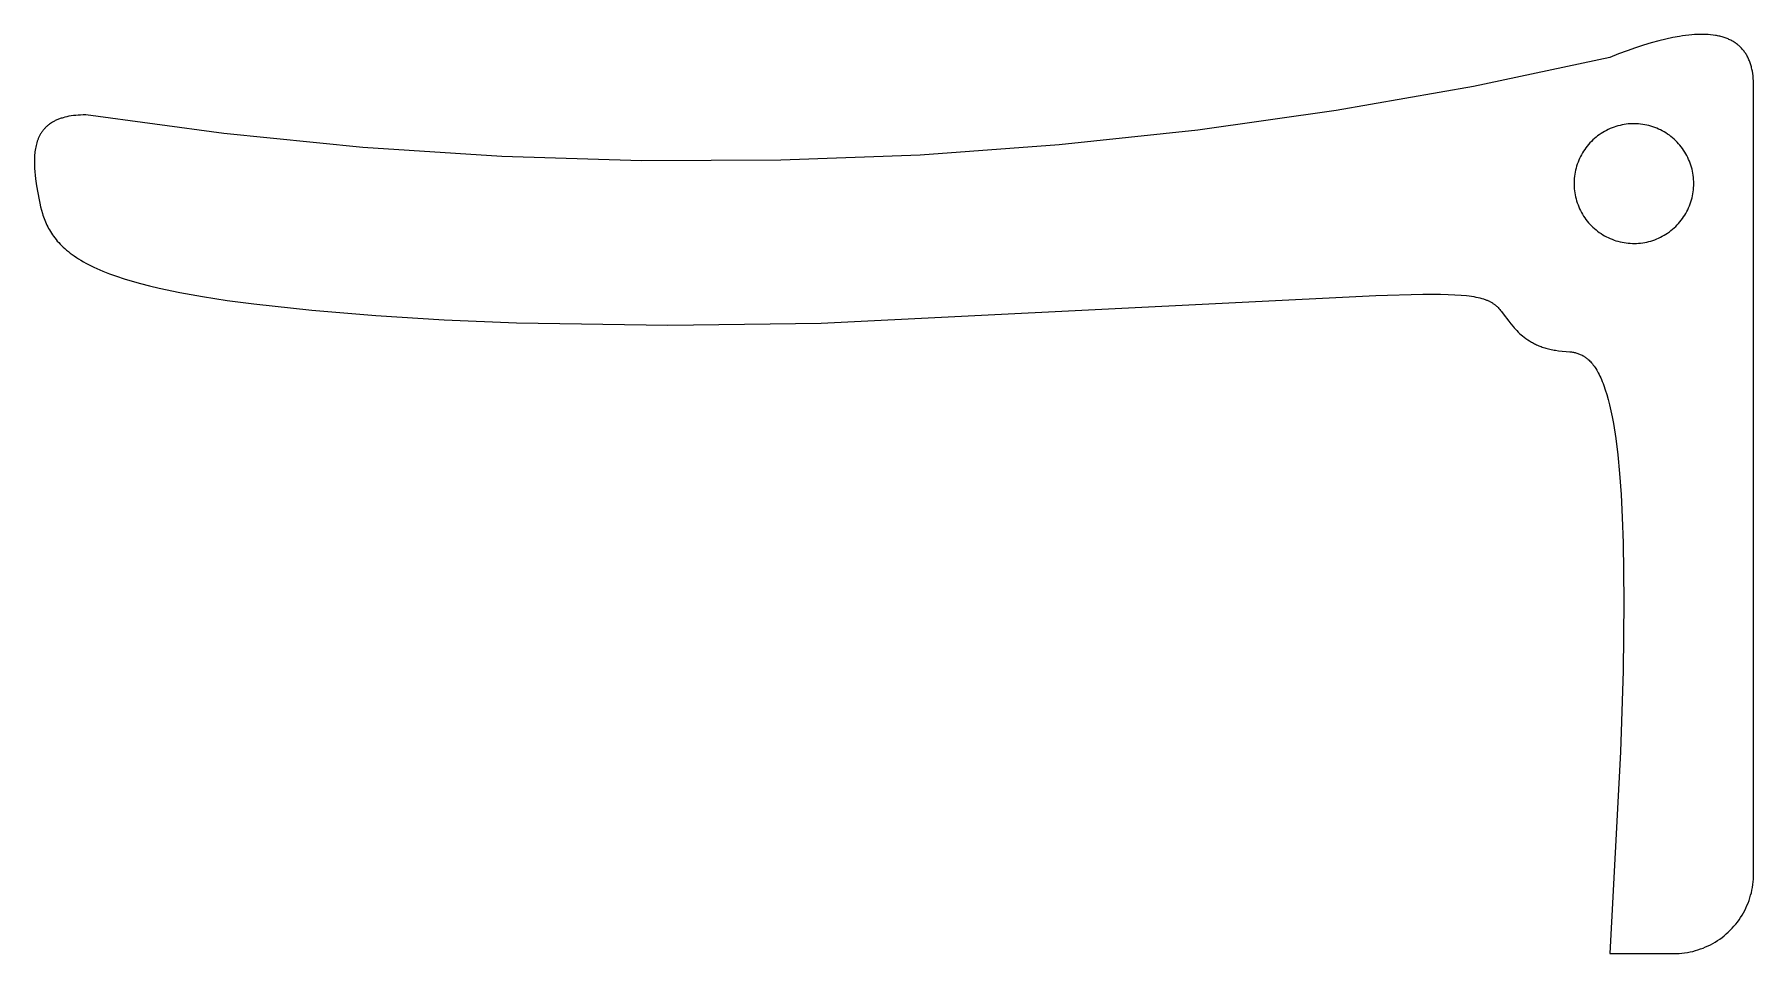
# Model space of a CAD drawing. Header units: millimetres. Extents: x -103 to 223, y -22 to 242.
# Drawn here: x -54.09 to -11, y 54.7 to 77.74 of the extents above; entities that cross this region are included whole.
import ezdxf

# ---------------------------------------------------------------- set-up
doc = ezdxf.new("R2010")
doc.units = ezdxf.units.MM
doc.layers.add('Capa 01', color=1, linetype='Continuous', true_color=0xff0000)

msp = doc.modelspace()

# ---------------------------------------------------------------- linework, layer by layer
at = {"layer": 'Capa 01'}
for p, q in [((-13.379, 77.576), (-13.565, 77.524)), ((-13.199, 77.62), (-13.379, 77.576)), ((-13.027, 77.657), (-13.199, 77.62)), ((-12.861, 77.688), (-13.027, 77.657)), ((-12.781, 77.7), (-12.861, 77.688)), ((-12.703, 77.711), (-12.781, 77.7)), ((-12.627, 77.72), (-12.703, 77.711)), ((-12.552, 77.727), (-12.627, 77.72)), ((-12.479, 77.733), (-12.552, 77.727)), ((-12.408, 77.736), (-12.479, 77.733)), ((-12.338, 77.738), (-12.408, 77.736)), ((-12.27, 77.738), (-12.338, 77.738)), ((-12.204, 77.737), (-12.27, 77.738)), ((-12.14, 77.733), (-12.204, 77.737)), ((-12.078, 77.728), (-12.14, 77.733)), ((-12.017, 77.721), (-12.078, 77.728)), ((-11.958, 77.713), (-12.017, 77.721)), ((-11.929, 77.708), (-11.958, 77.713)), ((-11.901, 77.702), (-11.929, 77.708)), ((-11.873, 77.697), (-11.901, 77.702)), ((-11.845, 77.69), (-11.873, 77.697)), ((-11.818, 77.684), (-11.845, 77.69)), ((-11.792, 77.676), (-11.818, 77.684)), ((-11.766, 77.669), (-11.792, 77.676)), ((-11.74, 77.661), (-11.766, 77.669)), ((-11.715, 77.652), (-11.74, 77.661)), ((-11.69, 77.643), (-11.715, 77.652)), ((-11.665, 77.634), (-11.69, 77.643)), ((-11.641, 77.624), (-11.665, 77.634)), ((-11.618, 77.614), (-11.641, 77.624)), ((-11.595, 77.603), (-11.618, 77.614)), ((-11.572, 77.592), (-11.595, 77.603)), ((-11.55, 77.581), (-11.572, 77.592)), ((-11.528, 77.569), (-11.55, 77.581)), ((-11.507, 77.556), (-11.528, 77.569)), ((-11.486, 77.543), (-11.507, 77.556)), ((-14.603, 77.162), (-18.022, 76.436)), ((-14.382, 77.249), (-14.603, 77.162)), ((-14.167, 77.328), (-14.382, 77.249)), ((-13.959, 77.401), (-14.167, 77.328)), ((-13.759, 77.466), (-13.959, 77.401)), ((-13.565, 77.524), (-13.759, 77.466)), ((-11.465, 77.53), (-11.486, 77.543)), ((-11.445, 77.516), (-11.465, 77.53)), ((-11.426, 77.502), (-11.445, 77.516)), ((-11.407, 77.487), (-11.426, 77.502)), ((-11.388, 77.472), (-11.407, 77.487)), ((-11.37, 77.457), (-11.388, 77.472)), ((-11.352, 77.441), (-11.37, 77.457)), ((-11.335, 77.424), (-11.352, 77.441)), ((-11.318, 77.407), (-11.335, 77.424)), ((-11.301, 77.39), (-11.318, 77.407)), ((-11.285, 77.372), (-11.301, 77.39)), ((-11.269, 77.354), (-11.285, 77.372)), ((-11.254, 77.336), (-11.269, 77.354)), ((-11.24, 77.317), (-11.254, 77.336)), ((-11.225, 77.297), (-11.24, 77.317)), ((-11.211, 77.277), (-11.225, 77.297)), ((-11.198, 77.257), (-11.211, 77.277)), ((-11.185, 77.236), (-11.198, 77.257)), ((-11.172, 77.215), (-11.185, 77.236)), ((-11.16, 77.193), (-11.172, 77.215)), ((-11.149, 77.171), (-11.16, 77.193)), ((-11.137, 77.148), (-11.149, 77.171)), ((-11.127, 77.125), (-11.137, 77.148)), ((-11.116, 77.102), (-11.127, 77.125)), ((-11.106, 77.078), (-11.116, 77.102)), ((-11.097, 77.054), (-11.106, 77.078)), ((-11.088, 77.029), (-11.097, 77.054)), ((-11.079, 77.004), (-11.088, 77.029)), ((-11.071, 76.978), (-11.079, 77.004)), ((-11.064, 76.952), (-11.071, 76.978)), ((-11.056, 76.926), (-11.064, 76.952)), ((-11.049, 76.899), (-11.056, 76.926)), ((-11.043, 76.871), (-11.049, 76.899)), ((-11.037, 76.843), (-11.043, 76.871)), ((-11.032, 76.815), (-11.037, 76.843)), ((-11.022, 76.757), (-11.032, 76.815)), ((-11.014, 76.697), (-11.022, 76.757)), ((-11.008, 76.636), (-11.014, 76.697)), ((-18.022, 76.436), (-21.464, 75.828)), ((-11.004, 76.573), (-11.008, 76.636)), ((-11.001, 76.508), (-11.004, 76.573)), ((-11, 76.441), (-11.001, 76.508)), ((-11, 56.704), (-11, 76.441)), ((-53.805, 75.405), (-53.818, 75.392)), ((-53.792, 75.418), (-53.805, 75.405)), ((-53.778, 75.431), (-53.792, 75.418)), ((-53.763, 75.444), (-53.778, 75.431)), ((-53.749, 75.456), (-53.763, 75.444)), ((-53.734, 75.469), (-53.749, 75.456)), ((-53.718, 75.481), (-53.734, 75.469)), ((-53.703, 75.492), (-53.718, 75.481)), ((-53.686, 75.504), (-53.703, 75.492)), ((-53.67, 75.515), (-53.686, 75.504)), ((-53.653, 75.526), (-53.67, 75.515)), ((-53.635, 75.537), (-53.653, 75.526)), ((-53.617, 75.547), (-53.635, 75.537)), ((-53.599, 75.557), (-53.617, 75.547)), ((-53.58, 75.567), (-53.599, 75.557)), ((-53.561, 75.577), (-53.58, 75.567)), ((-53.541, 75.586), (-53.561, 75.577)), ((-53.521, 75.595), (-53.541, 75.586)), ((-53.501, 75.604), (-53.521, 75.595)), ((-53.48, 75.613), (-53.501, 75.604)), ((-53.459, 75.621), (-53.48, 75.613)), ((-53.437, 75.629), (-53.459, 75.621)), ((-53.414, 75.636), (-53.437, 75.629)), ((-53.392, 75.643), (-53.414, 75.636)), ((-53.368, 75.65), (-53.392, 75.643)), ((-53.32, 75.663), (-53.368, 75.65)), ((-53.271, 75.675), (-53.32, 75.663)), ((-53.219, 75.686), (-53.271, 75.675)), ((-53.165, 75.695), (-53.219, 75.686)), ((-53.109, 75.703), (-53.165, 75.695)), ((-53.051, 75.709), (-53.109, 75.703)), ((-52.991, 75.714), (-53.051, 75.709)), ((-52.929, 75.718), (-52.991, 75.714)), ((-52.865, 75.72), (-52.929, 75.718)), ((-52.798, 75.721), (-52.865, 75.72)), ((-49.334, 75.255), (-52.798, 75.721)), ((-21.464, 75.828), (-24.925, 75.339)), ((-14.498, 75.415), (-14.547, 75.397)), ((-14.449, 75.431), (-14.498, 75.415)), ((-14.399, 75.446), (-14.449, 75.431)), ((-14.348, 75.459), (-14.399, 75.446)), ((-14.297, 75.47), (-14.348, 75.459)), ((-14.246, 75.48), (-14.297, 75.47)), ((-14.195, 75.487), (-14.246, 75.48)), ((-14.143, 75.493), (-14.195, 75.487)), ((-14.091, 75.497), (-14.143, 75.493)), ((-14.039, 75.499), (-14.091, 75.497)), ((-13.987, 75.5), (-14.039, 75.499)), ((-13.935, 75.499), (-13.987, 75.5)), ((-13.883, 75.495), (-13.935, 75.499)), ((-13.831, 75.49), (-13.883, 75.495)), ((-13.78, 75.484), (-13.831, 75.49)), ((-13.728, 75.475), (-13.78, 75.484)), ((-13.677, 75.465), (-13.728, 75.475)), ((-13.626, 75.453), (-13.677, 75.465)), ((-13.576, 75.439), (-13.626, 75.453)), ((-13.527, 75.423), (-13.576, 75.439)), ((-13.477, 75.406), (-13.527, 75.423)), ((-13.429, 75.387), (-13.477, 75.406)), ((-54.036, 74.988), (-54.045, 74.951)), ((-54.025, 75.025), (-54.036, 74.988)), ((-54.014, 75.06), (-54.025, 75.025)), ((-54.008, 75.078), (-54.014, 75.06)), ((-54.001, 75.096), (-54.008, 75.078)), ((-53.995, 75.113), (-54.001, 75.096)), ((-53.988, 75.13), (-53.995, 75.113)), ((-53.98, 75.147), (-53.988, 75.13)), ((-53.973, 75.164), (-53.98, 75.147)), ((-53.965, 75.18), (-53.973, 75.164)), ((-53.956, 75.197), (-53.965, 75.18)), ((-53.948, 75.213), (-53.956, 75.197)), ((-53.939, 75.229), (-53.948, 75.213)), ((-53.93, 75.245), (-53.939, 75.229)), ((-53.92, 75.26), (-53.93, 75.245)), ((-53.91, 75.276), (-53.92, 75.26)), ((-53.9, 75.291), (-53.91, 75.276)), ((-53.889, 75.306), (-53.9, 75.291)), ((-53.878, 75.321), (-53.889, 75.306)), ((-53.867, 75.335), (-53.878, 75.321)), ((-53.855, 75.35), (-53.867, 75.335)), ((-53.843, 75.364), (-53.855, 75.35)), ((-53.831, 75.378), (-53.843, 75.364)), ((-53.818, 75.392), (-53.831, 75.378)), ((-45.856, 74.908), (-49.334, 75.255)), ((-24.925, 75.339), (-28.401, 74.968)), ((-15.136, 74.98), (-15.169, 74.94)), ((-15.101, 75.018), (-15.136, 74.98)), ((-15.065, 75.056), (-15.101, 75.018)), ((-15.028, 75.092), (-15.065, 75.056)), ((-14.989, 75.127), (-15.028, 75.092)), ((-14.95, 75.161), (-14.989, 75.127)), ((-14.909, 75.193), (-14.95, 75.161)), ((-14.867, 75.224), (-14.909, 75.193)), ((-14.824, 75.253), (-14.867, 75.224)), ((-14.78, 75.281), (-14.824, 75.253)), ((-14.735, 75.308), (-14.78, 75.281)), ((-14.689, 75.332), (-14.735, 75.308)), ((-14.642, 75.355), (-14.689, 75.332)), ((-14.595, 75.377), (-14.642, 75.355)), ((-14.547, 75.397), (-14.595, 75.377)), ((-13.381, 75.366), (-13.429, 75.387)), ((-13.334, 75.344), (-13.381, 75.366)), ((-13.288, 75.32), (-13.334, 75.344)), ((-13.242, 75.295), (-13.288, 75.32)), ((-13.198, 75.268), (-13.242, 75.295)), ((-13.155, 75.239), (-13.198, 75.268)), ((-13.112, 75.209), (-13.155, 75.239)), ((-13.071, 75.177), (-13.112, 75.209)), ((-13.03, 75.144), (-13.071, 75.177)), ((-12.991, 75.11), (-13.03, 75.144)), ((-12.953, 75.074), (-12.991, 75.11)), ((-12.917, 75.037), (-12.953, 75.074)), ((-12.881, 74.999), (-12.917, 75.037)), ((-12.847, 74.96), (-12.881, 74.999)), ((-54.085, 74.595), (-54.086, 74.553)), ((-54.086, 74.553), (-54.084, 74.468)), ((-54.084, 74.636), (-54.085, 74.595)), ((-54.083, 74.677), (-54.084, 74.636)), ((-54.08, 74.718), (-54.083, 74.677)), ((-54.076, 74.758), (-54.08, 74.718)), ((-54.072, 74.797), (-54.076, 74.758)), ((-54.067, 74.837), (-54.072, 74.797)), ((-54.06, 74.875), (-54.067, 74.837)), ((-54.053, 74.914), (-54.06, 74.875)), ((-54.045, 74.951), (-54.053, 74.914)), ((-42.369, 74.68), (-45.856, 74.908)), ((-38.875, 74.572), (-42.369, 74.68)), ((-35.38, 74.584), (-38.875, 74.572)), ((-31.887, 74.716), (-35.38, 74.584)), ((-28.401, 74.968), (-31.887, 74.716)), ((-15.382, 74.583), (-15.401, 74.535)), ((-15.361, 74.631), (-15.382, 74.583)), ((-15.338, 74.678), (-15.361, 74.631)), ((-15.314, 74.724), (-15.338, 74.678)), ((-15.288, 74.769), (-15.314, 74.724)), ((-15.261, 74.813), (-15.288, 74.769)), ((-15.232, 74.856), (-15.261, 74.813)), ((-15.201, 74.898), (-15.232, 74.856)), ((-15.169, 74.94), (-15.201, 74.898)), ((-12.815, 74.919), (-12.847, 74.96)), ((-12.783, 74.877), (-12.815, 74.919)), ((-12.754, 74.835), (-12.783, 74.877)), ((-12.725, 74.791), (-12.754, 74.835)), ((-12.699, 74.746), (-12.725, 74.791)), ((-12.674, 74.701), (-12.699, 74.746)), ((-12.65, 74.654), (-12.674, 74.701)), ((-12.628, 74.607), (-12.65, 74.654)), ((-12.608, 74.559), (-12.628, 74.607)), ((-12.589, 74.51), (-12.608, 74.559)), ((-54.084, 74.468), (-54.08, 74.383)), ((-54.08, 74.383), (-54.074, 74.296)), ((-54.074, 74.296), (-54.065, 74.209)), ((-54.065, 74.209), (-54.055, 74.121)), ((-54.055, 74.121), (-54.03, 73.944)), ((-15.494, 74.13), (-15.498, 74.078)), ((-15.489, 74.182), (-15.494, 74.13)), ((-15.482, 74.233), (-15.489, 74.182)), ((-15.473, 74.285), (-15.482, 74.233)), ((-15.462, 74.336), (-15.473, 74.285)), ((-15.449, 74.386), (-15.462, 74.336)), ((-15.435, 74.436), (-15.449, 74.386)), ((-15.419, 74.486), (-15.435, 74.436)), ((-15.401, 74.535), (-15.419, 74.486)), ((-12.573, 74.461), (-12.589, 74.51)), ((-12.557, 74.411), (-12.573, 74.461)), ((-12.544, 74.361), (-12.557, 74.411)), ((-12.532, 74.31), (-12.544, 74.361)), ((-12.523, 74.259), (-12.532, 74.31)), ((-12.514, 74.208), (-12.523, 74.259)), ((-12.508, 74.156), (-12.514, 74.208)), ((-12.504, 74.104), (-12.508, 74.156)), ((-54.03, 73.944), (-54, 73.768)), ((-54, 73.768), (-53.968, 73.593)), ((-15.498, 74.078), (-15.5, 74.026)), ((-15.5, 74.026), (-15.5, 73.974)), ((-15.5, 73.974), (-15.498, 73.922)), ((-15.498, 73.922), (-15.494, 73.87)), ((-15.494, 73.87), (-15.489, 73.818)), ((-15.489, 73.818), (-15.482, 73.767)), ((-15.482, 73.767), (-15.473, 73.715)), ((-15.473, 73.715), (-15.462, 73.664)), ((-12.544, 73.639), (-12.532, 73.69)), ((-12.532, 73.69), (-12.523, 73.741)), ((-12.523, 73.741), (-12.514, 73.792)), ((-12.514, 73.792), (-12.508, 73.844)), ((-12.508, 73.844), (-12.504, 73.896)), ((-12.501, 74.052), (-12.504, 74.104)), ((-12.504, 73.896), (-12.501, 73.948)), ((-12.5, 74), (-12.501, 74.052)), ((-12.501, 73.948), (-12.5, 74)), ((-53.968, 73.593), (-53.95, 73.507)), ((-53.95, 73.507), (-53.93, 73.421)), ((-53.93, 73.421), (-53.908, 73.336)), ((-53.908, 73.336), (-53.884, 73.251)), ((-53.884, 73.251), (-53.87, 73.209)), ((-15.462, 73.664), (-15.449, 73.614)), ((-15.449, 73.614), (-15.435, 73.564)), ((-15.435, 73.564), (-15.419, 73.514)), ((-15.419, 73.514), (-15.401, 73.465)), ((-15.401, 73.465), (-15.382, 73.417)), ((-15.382, 73.417), (-15.361, 73.369)), ((-15.361, 73.369), (-15.338, 73.322)), ((-15.338, 73.322), (-15.314, 73.276)), ((-15.314, 73.276), (-15.288, 73.231)), ((-12.725, 73.209), (-12.699, 73.254)), ((-12.699, 73.254), (-12.674, 73.299)), ((-12.674, 73.299), (-12.65, 73.346)), ((-12.65, 73.346), (-12.628, 73.393)), ((-12.628, 73.393), (-12.608, 73.441)), ((-12.608, 73.441), (-12.589, 73.49)), ((-12.589, 73.49), (-12.573, 73.539)), ((-12.573, 73.539), (-12.557, 73.589)), ((-12.557, 73.589), (-12.544, 73.639)), ((-53.87, 73.209), (-53.856, 73.167)), ((-53.856, 73.167), (-53.841, 73.125)), ((-53.841, 73.125), (-53.825, 73.083)), ((-53.825, 73.083), (-53.808, 73.042)), ((-53.808, 73.042), (-53.79, 73.001)), ((-53.79, 73.001), (-53.771, 72.96)), ((-53.771, 72.96), (-53.751, 72.919)), ((-53.751, 72.919), (-53.73, 72.878)), ((-53.73, 72.878), (-53.707, 72.838)), ((-53.707, 72.838), (-53.684, 72.798)), ((-15.288, 73.231), (-15.261, 73.187)), ((-15.261, 73.187), (-15.232, 73.144)), ((-15.232, 73.144), (-15.201, 73.102)), ((-15.201, 73.102), (-15.169, 73.06)), ((-15.169, 73.06), (-15.136, 73.02)), ((-15.136, 73.02), (-15.101, 72.982)), ((-15.101, 72.982), (-15.065, 72.944)), ((-15.065, 72.944), (-15.028, 72.908)), ((-15.028, 72.908), (-14.989, 72.873)), ((-14.989, 72.873), (-14.95, 72.839)), ((-14.95, 72.839), (-14.909, 72.807)), ((-13.112, 72.791), (-13.071, 72.823)), ((-13.071, 72.823), (-13.03, 72.856)), ((-13.03, 72.856), (-12.991, 72.89)), ((-12.991, 72.89), (-12.953, 72.926)), ((-12.953, 72.926), (-12.917, 72.963)), ((-12.917, 72.963), (-12.881, 73.001)), ((-12.881, 73.001), (-12.847, 73.04)), ((-12.847, 73.04), (-12.815, 73.081)), ((-12.815, 73.081), (-12.783, 73.123)), ((-12.783, 73.123), (-12.754, 73.165)), ((-12.754, 73.165), (-12.725, 73.209)), ((-53.684, 72.798), (-53.658, 72.758)), ((-53.658, 72.758), (-53.632, 72.718)), ((-53.632, 72.718), (-53.604, 72.678)), ((-53.604, 72.678), (-53.574, 72.639)), ((-53.574, 72.639), (-53.543, 72.6)), ((-53.543, 72.6), (-53.511, 72.561)), ((-53.511, 72.561), (-53.477, 72.522)), ((-53.477, 72.522), (-53.441, 72.484)), ((-53.441, 72.484), (-53.403, 72.446)), ((-53.403, 72.446), (-53.364, 72.408)), ((-53.364, 72.408), (-53.322, 72.37)), ((-14.909, 72.807), (-14.867, 72.776)), ((-14.867, 72.776), (-14.824, 72.747)), ((-14.824, 72.747), (-14.78, 72.719)), ((-14.78, 72.719), (-14.735, 72.692)), ((-14.735, 72.692), (-14.689, 72.668)), ((-14.689, 72.668), (-14.642, 72.645)), ((-14.642, 72.645), (-14.595, 72.623)), ((-14.595, 72.623), (-14.547, 72.603)), ((-14.547, 72.603), (-14.498, 72.585)), ((-14.498, 72.585), (-14.449, 72.569)), ((-14.449, 72.569), (-14.399, 72.554)), ((-14.399, 72.554), (-14.348, 72.541)), ((-14.348, 72.541), (-14.297, 72.53)), ((-14.297, 72.53), (-14.246, 72.52)), ((-14.246, 72.52), (-14.195, 72.513)), ((-14.195, 72.513), (-14.143, 72.507)), ((-14.143, 72.507), (-14.091, 72.503)), ((-14.091, 72.503), (-14.039, 72.501)), ((-14.039, 72.501), (-13.987, 72.5)), ((-13.987, 72.5), (-13.935, 72.501)), ((-13.935, 72.501), (-13.883, 72.505)), ((-13.883, 72.505), (-13.831, 72.51)), ((-13.831, 72.51), (-13.78, 72.516)), ((-13.78, 72.516), (-13.728, 72.525)), ((-13.728, 72.525), (-13.677, 72.535)), ((-13.677, 72.535), (-13.626, 72.547)), ((-13.626, 72.547), (-13.576, 72.561)), ((-13.576, 72.561), (-13.527, 72.577)), ((-13.527, 72.577), (-13.477, 72.594)), ((-13.477, 72.594), (-13.429, 72.613)), ((-13.429, 72.613), (-13.381, 72.634)), ((-13.381, 72.634), (-13.334, 72.656)), ((-13.334, 72.656), (-13.288, 72.68)), ((-13.288, 72.68), (-13.242, 72.705)), ((-13.242, 72.705), (-13.198, 72.732)), ((-13.198, 72.732), (-13.155, 72.761)), ((-13.155, 72.761), (-13.112, 72.791)), ((-53.322, 72.37), (-53.279, 72.333)), ((-53.279, 72.333), (-53.234, 72.296)), ((-53.234, 72.296), (-53.187, 72.259)), ((-53.187, 72.259), (-53.138, 72.222)), ((-53.138, 72.222), (-53.086, 72.186)), ((-53.086, 72.186), (-53.033, 72.15)), ((-53.033, 72.15), (-52.977, 72.114)), ((-52.977, 72.114), (-52.919, 72.078)), ((-52.919, 72.078), (-52.859, 72.043)), ((-52.859, 72.043), (-52.796, 72.008)), ((-52.796, 72.008), (-52.731, 71.974)), ((-52.731, 71.974), (-52.663, 71.94)), ((-52.663, 71.94), (-52.593, 71.906)), ((-52.593, 71.906), (-52.52, 71.872)), ((-52.52, 71.872), (-52.367, 71.806)), ((-52.367, 71.806), (-52.202, 71.74)), ((-52.202, 71.74), (-52.027, 71.677)), ((-52.027, 71.677), (-51.839, 71.614)), ((-51.839, 71.614), (-51.639, 71.553)), ((-51.639, 71.553), (-51.427, 71.494)), ((-51.427, 71.494), (-51.201, 71.436)), ((-51.201, 71.436), (-50.962, 71.379)), ((-50.962, 71.379), (-50.444, 71.271)), ((-50.444, 71.271), (-49.872, 71.168)), ((-49.872, 71.168), (-49.252, 71.073)), ((-34.369, 70.506), (-20.468, 71.194)), ((-20.468, 71.194), (-19.289, 71.227)), ((-19.289, 71.227), (-18.847, 71.227)), ((-18.847, 71.227), (-18.657, 71.222)), ((-18.657, 71.222), (-18.486, 71.215)), ((-18.486, 71.215), (-18.332, 71.205)), ((-18.332, 71.205), (-18.193, 71.192)), ((-18.193, 71.192), (-18.129, 71.184)), ((-18.129, 71.184), (-18.068, 71.176)), ((-18.068, 71.176), (-18.011, 71.167)), ((-18.011, 71.167), (-17.958, 71.157)), ((-17.958, 71.157), (-17.907, 71.147)), ((-17.907, 71.147), (-17.859, 71.135)), ((-17.859, 71.135), (-17.813, 71.123)), ((-17.813, 71.123), (-17.771, 71.11)), ((-17.771, 71.11), (-17.75, 71.104)), ((-17.75, 71.104), (-17.731, 71.097)), ((-17.731, 71.097), (-17.711, 71.09)), ((-49.252, 71.073), (-48.586, 70.983)), ((-48.586, 70.983), (-47.131, 70.824)), ((-47.131, 70.824), (-45.531, 70.692)), ((-45.531, 70.692), (-43.813, 70.588)), ((-17.711, 71.09), (-17.693, 71.082)), ((-17.693, 71.082), (-17.675, 71.075)), ((-17.675, 71.075), (-17.657, 71.067)), ((-17.657, 71.067), (-17.64, 71.059)), ((-17.64, 71.059), (-17.623, 71.051)), ((-17.623, 71.051), (-17.607, 71.043)), ((-17.607, 71.043), (-17.591, 71.034)), ((-17.591, 71.034), (-17.576, 71.026)), ((-17.576, 71.026), (-17.561, 71.017)), ((-17.561, 71.017), (-17.546, 71.008)), ((-17.546, 71.008), (-17.532, 70.998)), ((-17.532, 70.998), (-17.518, 70.989)), ((-17.518, 70.989), (-17.505, 70.979)), ((-17.505, 70.979), (-17.492, 70.969)), ((-17.492, 70.969), (-17.479, 70.959)), ((-17.479, 70.959), (-17.466, 70.949)), ((-17.466, 70.949), (-17.454, 70.938)), ((-17.454, 70.938), (-17.441, 70.927)), ((-17.441, 70.927), (-17.43, 70.916)), ((-17.43, 70.916), (-17.406, 70.894)), ((-17.406, 70.894), (-17.384, 70.87)), ((-17.384, 70.87), (-17.362, 70.846)), ((-17.362, 70.846), (-17.34, 70.82)), ((-17.34, 70.82), (-17.318, 70.794)), ((-17.318, 70.794), (-17.275, 70.739)), ((-17.275, 70.739), (-17.136, 70.553)), ((-43.813, 70.588), (-42.004, 70.512)), ((-42.004, 70.512), (-38.215, 70.451)), ((-38.215, 70.451), (-34.369, 70.506)), ((-17.136, 70.553), (-17.083, 70.486)), ((-17.083, 70.486), (-17.027, 70.418)), ((-17.027, 70.418), (-16.997, 70.383)), ((-16.997, 70.383), (-16.966, 70.349)), ((-16.966, 70.349), (-16.933, 70.315)), ((-16.933, 70.315), (-16.899, 70.28)), ((-16.899, 70.28), (-16.864, 70.247)), ((-16.864, 70.247), (-16.827, 70.213)), ((-16.827, 70.213), (-16.788, 70.181)), ((-16.788, 70.181), (-16.748, 70.148)), ((-16.748, 70.148), (-16.706, 70.117)), ((-16.706, 70.117), (-16.662, 70.086)), ((-16.662, 70.086), (-16.616, 70.057)), ((-16.616, 70.057), (-16.593, 70.042)), ((-16.593, 70.042), (-16.569, 70.028)), ((-16.569, 70.028), (-16.544, 70.014)), ((-16.544, 70.014), (-16.519, 70.001)), ((-16.519, 70.001), (-16.493, 69.987)), ((-16.493, 69.987), (-16.467, 69.974)), ((-16.467, 69.974), (-16.44, 69.962)), ((-16.44, 69.962), (-16.412, 69.95)), ((-16.412, 69.95), (-16.384, 69.938)), ((-16.384, 69.938), (-16.356, 69.926)), ((-16.356, 69.926), (-16.327, 69.915)), ((-16.327, 69.915), (-16.297, 69.904)), ((-16.297, 69.904), (-16.266, 69.894)), ((-16.266, 69.894), (-16.235, 69.884)), ((-16.235, 69.884), (-16.204, 69.875)), ((-16.204, 69.875), (-16.171, 69.866)), ((-16.171, 69.866), (-16.138, 69.857)), ((-16.138, 69.857), (-16.105, 69.849)), ((-16.105, 69.849), (-16.07, 69.841)), ((-16.07, 69.841), (-16.035, 69.834)), ((-16.035, 69.834), (-16, 69.828)), ((-16, 69.828), (-15.963, 69.822)), ((-15.963, 69.822), (-15.888, 69.811)), ((-15.888, 69.811), (-15.604, 69.786)), ((-15.604, 69.786), (-15.561, 69.78)), ((-15.561, 69.78), (-15.54, 69.776)), ((-15.54, 69.776), (-15.518, 69.773)), ((-15.518, 69.773), (-15.496, 69.768)), ((-15.496, 69.768), (-15.474, 69.763)), ((-15.474, 69.763), (-15.453, 69.758)), ((-15.453, 69.758), (-15.431, 69.751)), ((-15.431, 69.751), (-15.409, 69.745)), ((-15.409, 69.745), (-15.387, 69.737)), ((-15.387, 69.737), (-15.365, 69.729)), ((-15.365, 69.729), (-15.343, 69.719)), ((-15.343, 69.719), (-15.321, 69.709)), ((-15.321, 69.709), (-15.299, 69.698)), ((-15.299, 69.698), (-15.277, 69.687)), ((-15.277, 69.687), (-15.266, 69.68)), ((-15.266, 69.68), (-15.255, 69.674)), ((-15.255, 69.674), (-15.244, 69.667)), ((-15.244, 69.667), (-15.233, 69.66)), ((-15.233, 69.66), (-15.222, 69.652)), ((-15.222, 69.652), (-15.211, 69.645)), ((-15.211, 69.645), (-15.2, 69.637)), ((-15.2, 69.637), (-15.189, 69.628)), ((-15.189, 69.628), (-15.178, 69.62)), ((-15.178, 69.62), (-15.167, 69.611)), ((-15.167, 69.611), (-15.146, 69.592)), ((-15.146, 69.592), (-15.124, 69.573)), ((-15.124, 69.573), (-15.102, 69.551)), ((-15.102, 69.551), (-15.081, 69.529)), ((-15.081, 69.529), (-15.059, 69.505)), ((-15.059, 69.505), (-15.038, 69.479)), ((-15.038, 69.479), (-15.017, 69.452)), ((-15.017, 69.452), (-14.996, 69.424)), ((-14.996, 69.424), (-14.975, 69.394)), ((-14.975, 69.394), (-14.954, 69.362)), ((-14.954, 69.362), (-14.933, 69.328)), ((-14.933, 69.328), (-14.913, 69.293)), ((-14.913, 69.293), (-14.892, 69.256)), ((-14.892, 69.256), (-14.872, 69.217)), ((-14.872, 69.217), (-14.852, 69.177)), ((-14.852, 69.177), (-14.832, 69.134)), ((-14.832, 69.134), (-14.812, 69.089)), ((-14.812, 69.089), (-14.793, 69.043)), ((-14.793, 69.043), (-14.773, 68.994)), ((-14.773, 68.994), (-14.754, 68.943)), ((-14.754, 68.943), (-14.717, 68.835)), ((-14.717, 68.835), (-14.68, 68.718)), ((-14.68, 68.718), (-14.645, 68.592)), ((-14.645, 68.592), (-14.61, 68.456)), ((-14.61, 68.456), (-14.577, 68.309)), ((-14.577, 68.309), (-14.545, 68.153)), ((-14.545, 68.153), (-14.514, 67.985)), ((-14.514, 67.985), (-14.457, 67.616)), ((-14.457, 67.616), (-14.406, 67.2)), ((-14.406, 67.2), (-14.361, 66.732)), ((-14.361, 66.732), (-14.323, 66.211)), ((-14.323, 66.211), (-14.292, 65.634)), ((-14.292, 65.634), (-14.27, 64.997)), ((-14.27, 64.997), (-14.251, 63.532)), ((-14.251, 63.532), (-14.271, 61.794)), ((-14.271, 61.794), (-14.333, 59.759)), ((-14.333, 59.759), (-14.603, 54.704)), ((-11.019, 56.432), (-11.01, 56.5)), ((-11.01, 56.5), (-11.005, 56.568)), ((-11.005, 56.568), (-11.001, 56.636)), ((-11.001, 56.636), (-11, 56.704)), ((-11.139, 55.97), (-11.115, 56.034)), ((-11.115, 56.034), (-11.094, 56.099)), ((-11.094, 56.099), (-11.074, 56.165)), ((-11.074, 56.165), (-11.057, 56.231)), ((-11.057, 56.231), (-11.042, 56.297)), ((-11.042, 56.297), (-11.029, 56.364)), ((-11.029, 56.364), (-11.019, 56.432)), ((-11.366, 55.551), (-11.328, 55.607)), ((-11.328, 55.607), (-11.291, 55.665)), ((-11.291, 55.665), (-11.257, 55.724)), ((-11.257, 55.724), (-11.224, 55.784)), ((-11.224, 55.784), (-11.194, 55.845)), ((-11.194, 55.845), (-11.166, 55.907)), ((-11.166, 55.907), (-11.139, 55.97)), ((-11.792, 55.11), (-11.738, 55.153)), ((-11.738, 55.153), (-11.686, 55.197)), ((-11.686, 55.197), (-11.635, 55.242)), ((-11.635, 55.242), (-11.586, 55.29)), ((-11.586, 55.29), (-11.538, 55.339)), ((-11.538, 55.339), (-11.493, 55.39)), ((-11.493, 55.39), (-11.449, 55.442)), ((-11.449, 55.442), (-11.406, 55.496)), ((-11.406, 55.496), (-11.366, 55.551)), ((-12.795, 54.715), (-12.728, 54.723)), ((-12.728, 54.723), (-12.66, 54.733)), ((-12.66, 54.733), (-12.593, 54.746)), ((-12.593, 54.746), (-12.526, 54.761)), ((-12.526, 54.761), (-12.46, 54.778)), ((-12.46, 54.778), (-12.395, 54.798)), ((-12.395, 54.798), (-12.33, 54.82)), ((-12.33, 54.82), (-12.266, 54.844)), ((-12.266, 54.844), (-12.203, 54.87)), ((-12.203, 54.87), (-12.141, 54.898)), ((-12.141, 54.898), (-12.08, 54.928)), ((-12.08, 54.928), (-12.02, 54.961)), ((-12.02, 54.961), (-11.961, 54.995)), ((-11.961, 54.995), (-11.903, 55.032)), ((-11.903, 55.032), (-11.847, 55.07)), ((-11.847, 55.07), (-11.792, 55.11)), ((-14.603, 54.704), (-13, 54.704)), ((-13, 54.704), (-12.932, 54.705)), ((-12.932, 54.705), (-12.864, 54.709)), ((-12.864, 54.709), (-12.795, 54.715))]:
    msp.add_line(p, q, dxfattribs=at)

doc.saveas('drawing.dxf')
